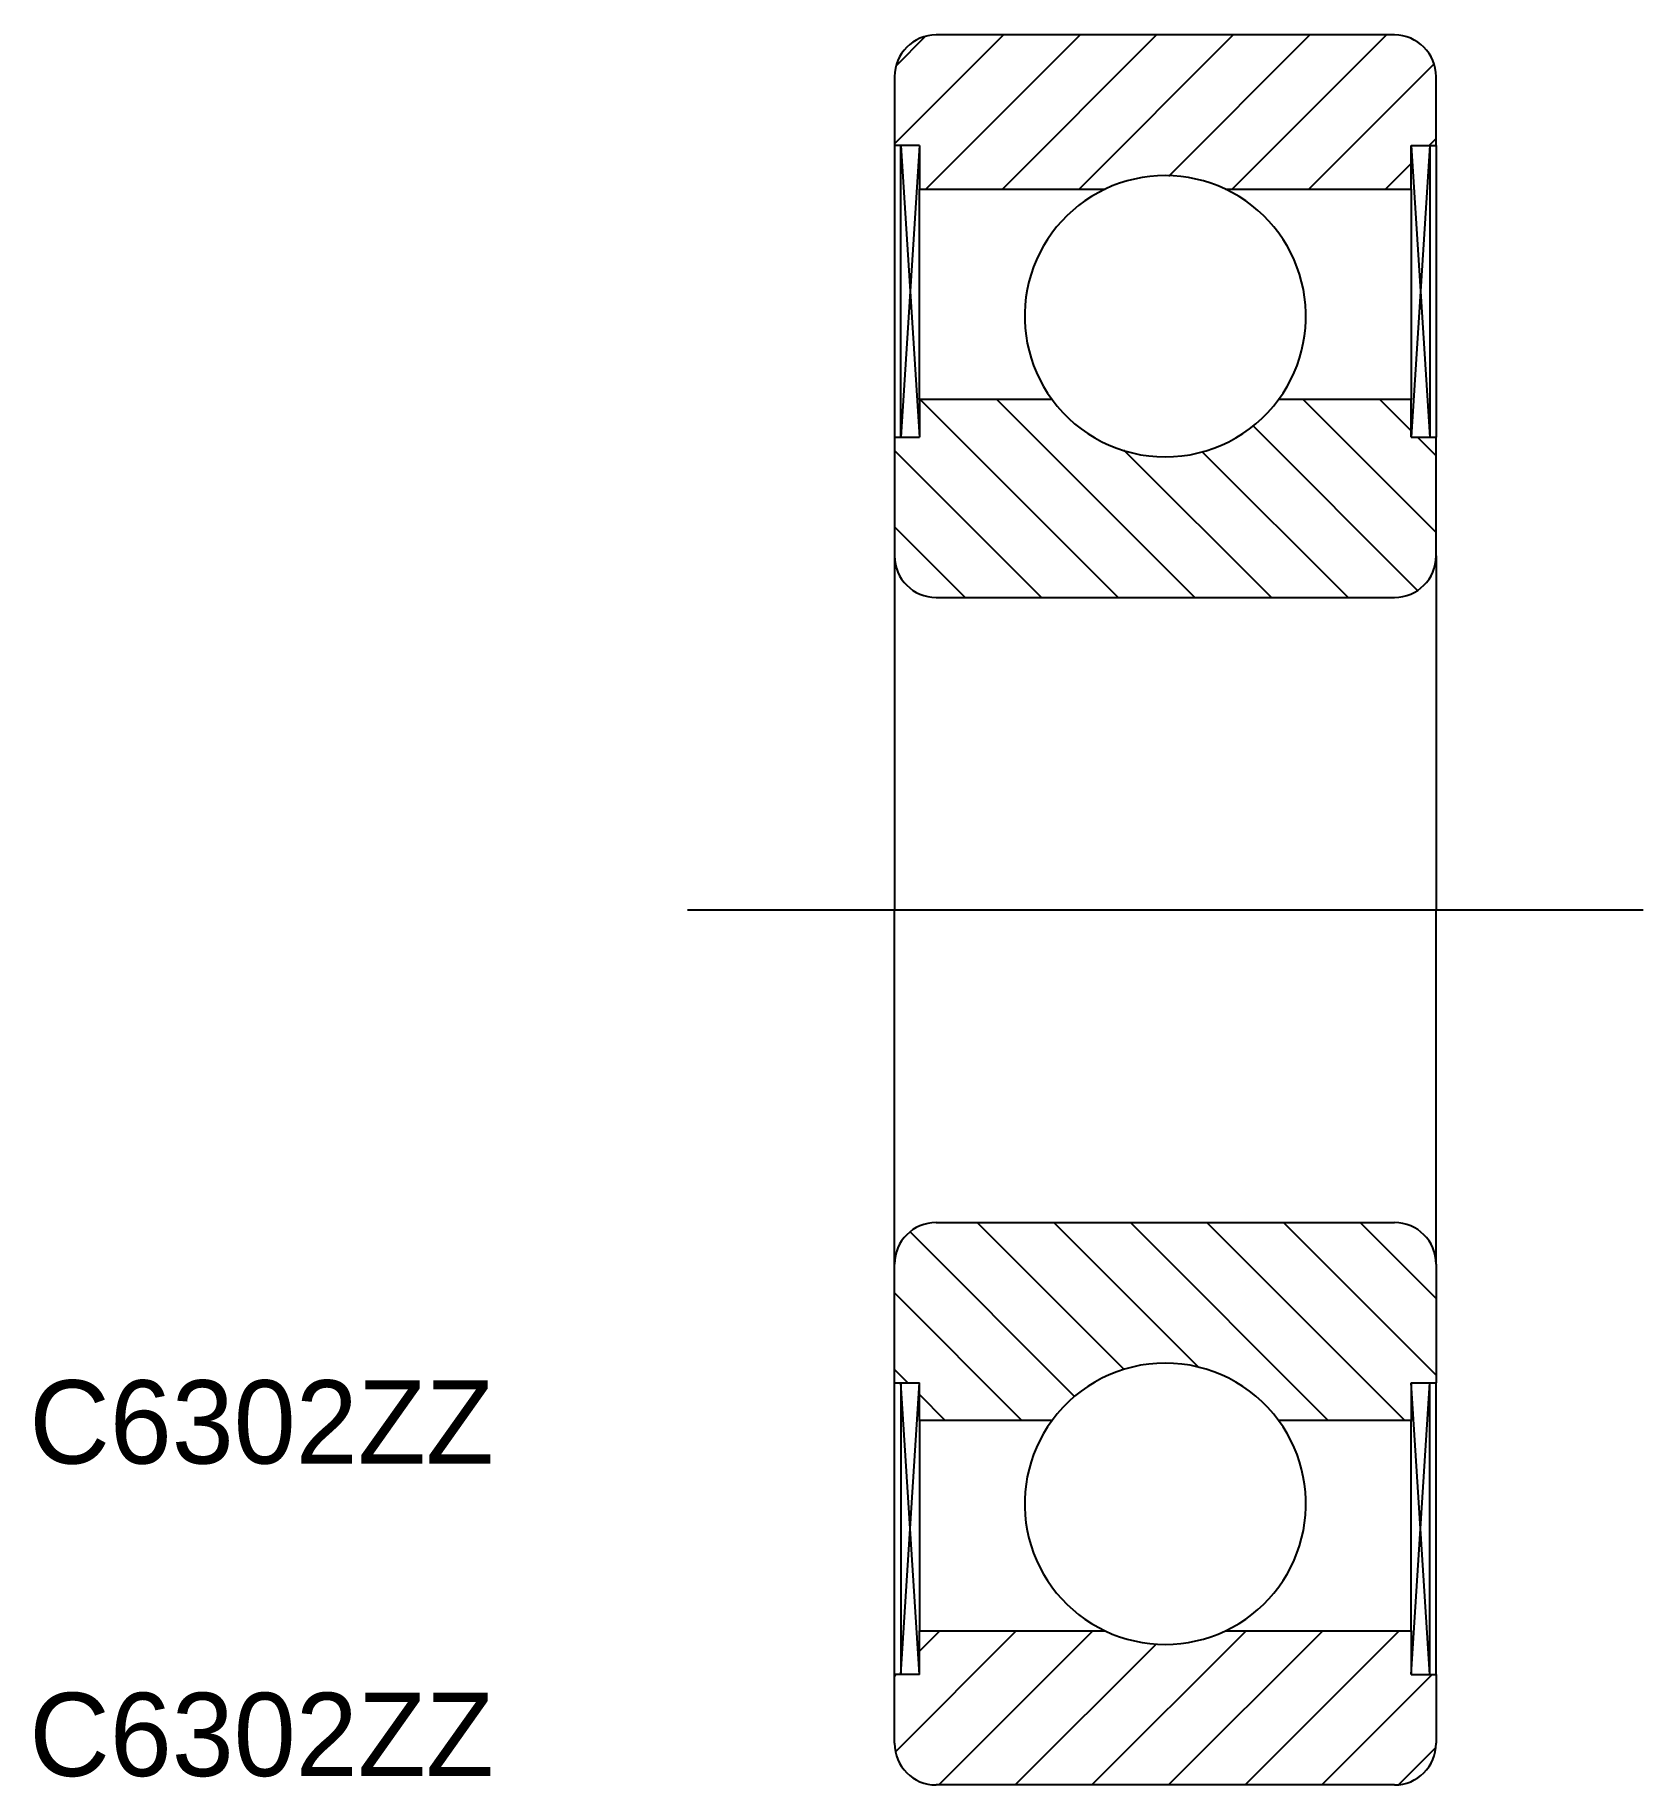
# Model space of a CAD drawing. Extents: x 26.2 to 64.8, y 22.4 to 64.4.
import ezdxf

# ---------------------------------------------------------------- set-up
doc = ezdxf.new("R2010")
doc.units = 0
doc.linetypes.add('CENTER', pattern=[50.8, 31.75, -6.35, 6.35, -6.35])
doc.layers.get('0').update_dxf_attribs({"linetype": 'CONTINUOUS'})
doc.layers.add('CENTER', color=1, linetype='CENTER')

msp = doc.modelspace()

# ---------------------------------------------------------------- linework, layer by layer
at = {"color": 7}
for p, q in [((46.842, 61.799), (49.457, 64.414)), ((46.882, 63.677), (47.579, 64.374)), ((47.596, 60.714), (51.296, 64.414)), ((58.842, 64.414), (47.842, 64.414)), ((49.434, 60.714), (53.134, 64.414)), ((51.273, 60.714), (54.973, 64.414)), ((53.423, 61.026), (56.811, 64.414)), ((54.95, 60.714), (58.65, 64.414)), ((56.788, 60.714), (59.79, 63.716)), ((46.842, 63.414), (46.842, 61.764)), ((59.842, 61.764), (59.842, 63.414)), ((46.842, 61.764), (46.842, 54.764)), ((47.44, 61.764), (46.842, 61.764)), ((46.991, 54.764), (46.991, 61.764)), ((46.991, 61.764), (47.44, 54.764)), ((47.44, 61.764), (46.991, 54.764)), ((47.44, 61.764), (47.44, 60.714)), ((59.244, 61.764), (59.692, 54.764)), ((59.692, 61.764), (59.244, 54.764)), ((59.244, 60.714), (59.244, 61.764)), ((59.244, 61.764), (59.842, 61.764)), ((59.676, 61.764), (59.842, 61.929)), ((59.692, 61.764), (59.692, 54.764)), ((59.842, 61.764), (59.842, 54.764)), ((58.626, 60.714), (59.244, 61.331)), ((47.44, 55.664), (47.44, 60.714)), ((47.44, 60.714), (51.897, 60.714)), ((54.787, 60.714), (59.244, 60.714)), ((59.244, 60.714), (59.244, 55.664)), ((50.623, 55.664), (47.44, 55.664)), ((47.44, 55.664), (47.44, 54.764)), ((52.211, 50.914), (47.461, 55.664)), ((54.05, 50.914), (49.3, 55.664)), ((59.244, 55.664), (56.06, 55.664)), ((59.842, 52.476), (56.654, 55.664)), ((59.244, 54.912), (58.492, 55.664)), ((59.244, 54.764), (59.244, 55.664)), ((59.397, 51.082), (55.44, 55.039)), ((46.842, 54.764), (46.842, 51.914)), ((46.842, 54.764), (47.44, 54.764)), ((59.244, 54.764), (59.842, 54.764)), ((59.842, 54.314), (59.392, 54.764)), ((59.842, 51.914), (59.842, 54.764)), ((50.373, 50.914), (46.842, 54.445)), ((55.888, 50.914), (52.349, 54.453)), ((57.727, 50.914), (54.22, 54.42)), ((48.534, 50.914), (46.842, 52.606)), ((46.842, 51.914), (46.842, 43.414)), ((59.842, 51.914), (59.842, 43.414)), ((47.842, 50.914), (58.842, 50.914)), ((46.842, 34.914), (46.842, 43.414)), ((59.842, 34.914), (59.842, 43.414)), ((47.842, 35.914), (58.842, 35.914)), ((52.362, 32.379), (48.826, 35.914)), ((54.151, 32.428), (50.665, 35.914)), ((57.253, 31.164), (52.503, 35.914)), ((59.092, 31.164), (54.342, 35.914)), ((59.842, 32.252), (56.18, 35.914)), ((59.842, 34.091), (58.019, 35.914)), ((51.17, 31.732), (47.215, 35.687)), ((46.842, 32.064), (46.842, 34.914)), ((59.842, 34.914), (59.842, 32.064)), ((49.9, 31.164), (46.842, 34.222)), ((47.161, 32.064), (46.842, 32.383)), ((46.842, 25.064), (46.842, 32.064)), ((46.842, 32.064), (47.44, 32.064)), ((46.991, 32.064), (46.991, 25.064)), ((46.991, 25.064), (47.44, 32.064)), ((47.44, 25.064), (46.991, 32.064)), ((47.44, 31.164), (47.44, 32.064)), ((59.244, 32.064), (59.244, 31.164)), ((59.244, 32.064), (59.842, 32.064)), ((59.244, 25.064), (59.692, 32.064)), ((59.692, 25.064), (59.244, 32.064)), ((59.692, 25.064), (59.692, 32.064)), ((59.842, 25.064), (59.842, 32.064)), ((48.061, 31.164), (47.44, 31.785)), ((47.44, 31.164), (47.44, 26.114)), ((50.623, 31.164), (47.44, 31.164)), ((59.244, 31.164), (56.06, 31.164)), ((59.244, 26.114), (59.244, 31.164)), ((46.863, 23.212), (49.765, 26.114)), ((47.44, 25.064), (47.44, 26.114)), ((47.44, 26.114), (51.897, 26.114)), ((47.44, 25.627), (47.927, 26.114)), ((47.904, 22.414), (51.604, 26.114)), ((51.581, 22.414), (55.281, 26.114)), ((53.419, 22.414), (57.119, 26.114)), ((54.787, 26.114), (59.244, 26.114)), ((55.258, 22.414), (58.958, 26.114)), ((59.244, 26.114), (59.244, 25.064)), ((49.742, 22.414), (53.13, 25.802)), ((46.842, 23.414), (46.842, 25.064)), ((47.44, 25.064), (46.842, 25.064)), ((46.842, 25.029), (46.877, 25.064)), ((57.096, 22.414), (59.746, 25.064)), ((59.244, 25.064), (59.842, 25.064)), ((59.842, 25.064), (59.842, 23.414)), ((58.945, 22.424), (59.832, 23.311)), ((58.842, 22.414), (47.842, 22.414))]:
    msp.add_line(p, q, dxfattribs=at)
for centre, radius, start, end in [((47.842, 63.414), 1, 90, 180), ((58.842, 63.414), 1, 0, 90), ((53.342, 57.664), 3.375, 64.6493, 115.3507), ((53.342, 57.664), 3.375, 115.3507, 216.3412), ((53.342, 57.664), 3.375, 323.6588, 64.6493), ((53.342, 57.664), 3.375, 216.3412, 323.6588), ((47.842, 51.914), 1, 180, 270), ((58.842, 51.914), 1, 270, 0), ((47.842, 34.914), 1, 90, 180), ((58.842, 34.914), 1, 0, 90), ((53.342, 29.164), 3.375, 36.3412, 143.6588), ((53.342, 29.164), 3.375, 143.6588, 244.6493), ((53.342, 29.164), 3.375, 295.3507, 36.3412), ((53.342, 29.164), 3.375, 244.6493, 295.3507), ((47.842, 23.414), 1, 180, 270), ((58.842, 23.414), 1, 270, 0)]:
    msp.add_arc(centre, radius, start, end, dxfattribs=at)
at = {"layer": 'CENTER', "color": 1, "linetype": 'CENTER'}
msp.add_line((41.876, 43.414), (64.808, 43.414), dxfattribs=at)

# ---------------------------------------------------------------- texts
at = {"color": 7, "linetype": 'CONTINUOUS'}
for p in [(26.076, 30.128), (26.076, 22.628)]:
    msp.add_text('C6302ZZ', height=2, dxfattribs=at).set_placement(p)

doc.saveas('drawing.dxf')
